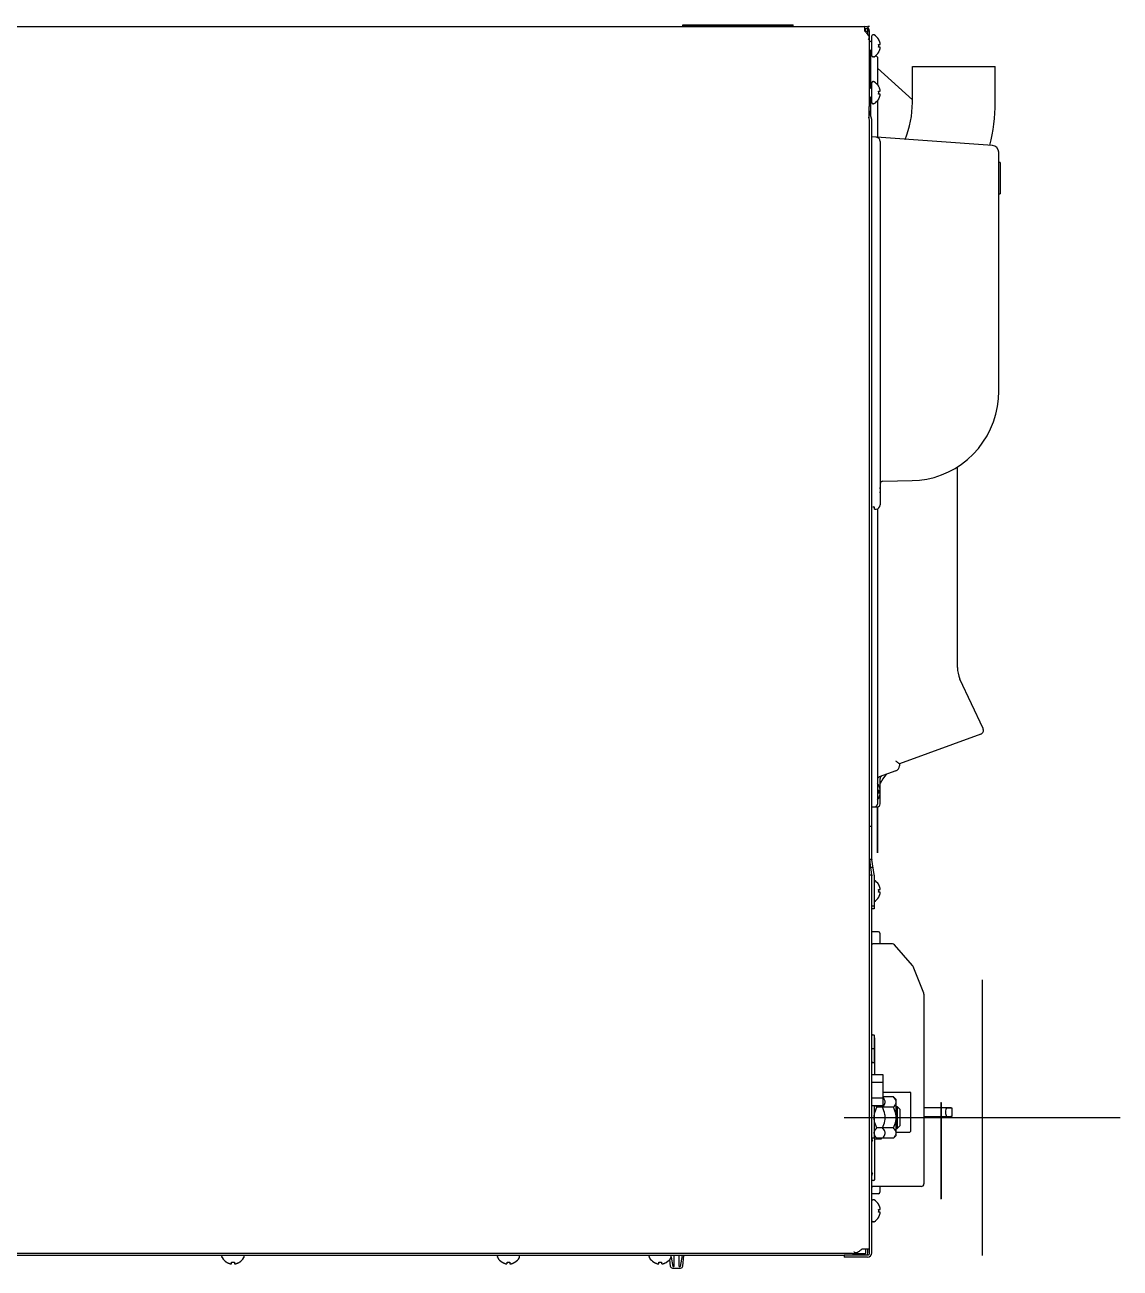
# Model space of a CAD drawing. Header units: millimetres. Extents: x -334 to 5010, y 1650 to 4941.
# Drawn here: x 1528.4 to 1925.5, y 2965.6 to 3416.5 of the extents above; entities that cross this region are included whole.
import ezdxf

# ---------------------------------------------------------------- set-up
doc = ezdxf.new("R2010")
doc.units = ezdxf.units.MM
doc.header["$LTSCALE"] = 438.9
doc.layers.get('0').update_dxf_attribs({"linetype": 'CONTINUOUS'})
for name, color, linetype in [('ASSI', 7, 'CONTINUOUS'), ('CURVE', 7, 'CONTINUOUS'), ('GEOM', 7, 'CONTINUOUS')]:
    doc.layers.add(name, color=color, linetype=linetype)

msp = doc.modelspace()

# ---------------------------------------------------------------- linework, layer by layer
at = {"linetype": 'Continuous'}
for p, q in [((1837.94, 3411.24), (1837.97, 3411.24)), ((1837.94, 3409.44), (1838.49, 3409.44)), ((1838.49, 3408.44), (1837.94, 3408.44)), ((1837.97, 3406.64), (1837.94, 3406.64)), ((1850.19, 3388.39), (1850.19, 3401.39)), ((1880.19, 3388.39), (1880.19, 3401.39)), ((1837.94, 3394.24), (1837.97, 3394.24)), ((1837.94, 3392.44), (1838.49, 3392.44)), ((1838.49, 3391.44), (1837.94, 3391.44)), ((1837.97, 3389.64), (1837.94, 3389.64)), ((1881.99, 3366.64), (1881.49, 3366.64)), ((1881.99, 3366.64), (1881.99, 3355.24)), ((1881.49, 3355.24), (1881.99, 3355.24)), ((1837.94, 3140.74), (1837.97, 3140.74)), ((1837.94, 3138.94), (1838.49, 3138.94)), ((1838.49, 3137.94), (1837.94, 3137.94)), ((1837.97, 3136.14), (1837.94, 3136.14)), ((1837.94, 3104.74), (1837.97, 3104.74)), ((1837.94, 3102.94), (1838.49, 3102.94)), ((1838.49, 3101.94), (1837.94, 3101.94)), ((1837.97, 3100.14), (1837.94, 3100.14)), ((1837.89, 3087.64), (1835.89, 3087.64)), ((1838.39, 3087.14), (1838.39, 3083.24)), ((1842.94, 3083.24), (1835.89, 3083.24)), ((1850.28, 3075.36), (1843.69, 3082.89)), ((1854.32, 3065.41), (1850.45, 3075.08)), ((1854.39, 3065.04), (1854.39, 2996.24)), ((1835.49, 3050.24), (1836.16, 3050.24)), ((1836.49, 3045.24), (1836.41, 3049.99)), ((1836.49, 3049.19), (1836.49, 3035.89)), ((1835.74, 3045.24), (1836.24, 3045.24)), ((1836.49, 3045.24), (1836.24, 3045.24)), ((1836.41, 3040.48), (1836.49, 3045.24)), ((1835.49, 3040.24), (1836.16, 3040.24)), ((1835.49, 3035.89), (1839.49, 3035.89)), ((1839.49, 3035.89), (1839.49, 3024.59)), ((1835.49, 3033.06), (1839.49, 3033.06)), ((1835.49, 3027.41), (1839.49, 3027.41)), ((1839.49, 3029.49), (1849.29, 3029.49)), ((1843.32, 3027.74), (1839.49, 3027.74)), ((1840.32, 3025.73), (1840.32, 3026)), ((1844.32, 3026.74), (1843.32, 3027.74)), ((1844.32, 3013.73), (1844.32, 3026.74)), ((1849.49, 3029.29), (1849.49, 3015.19)), ((1835.49, 3024.59), (1839.49, 3024.59)), ((1843.32, 3023.99), (1837.32, 3023.99)), ((1844.32, 3024.24), (1844.69, 3024.24)), ((1844.69, 3024.24), (1845.69, 3023.24)), ((1844.69, 3024.24), (1844.69, 3016.24)), ((1845.69, 3023.24), (1845.69, 3017.24)), ((1840.32, 3019.97), (1840.32, 3020.5)), ((1845.69, 3017.24), (1844.69, 3016.24)), ((1837.32, 3012.73), (1836.32, 3013.73)), ((1836.49, 3013.56), (1836.49, 2997.69)), ((1836.49, 3012.49), (1838.81, 3012.49)), ((1843.32, 3016.48), (1837.32, 3016.48)), ((1843.32, 3012.73), (1837.32, 3012.73)), ((1839.01, 3012.67), (1839.01, 3012.73)), ((1840.32, 3014.47), (1840.32, 3014.74)), ((1844.32, 3013.73), (1843.32, 3012.73)), ((1844.32, 3016.24), (1844.69, 3016.24)), ((1844.32, 3014.99), (1849.29, 3014.99)), ((1836.24, 2997.44), (1835.74, 2997.44)), ((1853.39, 2995.24), (1835.89, 2995.24)), ((1838.39, 2995.24), (1838.39, 2993.14)), ((1837.89, 2992.64), (1835.89, 2992.64)), ((1837.94, 2988.74), (1837.97, 2988.74)), ((1837.94, 2986.94), (1838.49, 2986.94)), ((1838.49, 2985.94), (1837.94, 2985.94)), ((1837.97, 2984.14), (1837.94, 2984.14)), ((1601.59, 2967.76), (1601.59, 2967.79)), ((1603.39, 2967.24), (1603.39, 2967.79)), ((1604.39, 2967.79), (1604.39, 2967.24)), ((1606.19, 2967.79), (1606.19, 2967.76)), ((1701.49, 2967.76), (1701.49, 2967.79)), ((1703.29, 2967.24), (1703.29, 2967.79)), ((1704.29, 2967.79), (1704.29, 2967.24)), ((1706.09, 2967.79), (1706.09, 2967.76)), ((1756.49, 2967.76), (1756.49, 2967.79)), ((1758.29, 2967.24), (1758.29, 2967.79)), ((1759.29, 2967.79), (1759.29, 2967.24)), ((1761.09, 2967.79), (1761.09, 2967.76))]:
    msp.add_line(p, q, dxfattribs=at)
at = {"color": 1}
for p, q in [((1875.49, 3070.24), (1875.49, 2970.24)), ((1825.49, 3020.24), (1925.49, 3020.24))]:
    msp.add_line(p, q, dxfattribs=at)
at = {"linetype": 'Continuous'}
for centre, radius, start, end in [((1833.88, 3408.75), 4.75, 28.9687, 31.5341), ((1834.18, 3408.93), 3.79, 5.0778, 7.5988), ((1834.19, 3408.94), 3.78, 2.5427, 5.0772), ((1834.2, 3408.94), 3.77, 357.4579, 2.5421), ((1833.89, 3408.75), 4.75, 28.0074, 28.9684), ((1833.89, 3408.75), 4.75, 26.6813, 28.0074), ((1833.89, 3408.75), 4.74, 25.5402, 26.6812), ((1833.9, 3408.76), 4.74, 24.5722, 25.5402), ((1833.9, 3408.76), 4.73, 23.3175, 24.5722), ((1833.91, 3408.76), 4.73, 22.5474, 23.3174), ((1833.91, 3408.76), 4.72, 21.0025, 22.5476), ((1833.92, 3408.77), 4.72, 20.5181, 21.0023), ((1833.93, 3408.77), 4.7, 18.4656, 20.5187), ((1833.95, 3408.78), 4.68, 17.3773, 18.465), ((1833.96, 3408.78), 4.67, 16.3949, 17.3772), ((1833.99, 3408.79), 4.64, 14.3176, 16.3964), ((1836.5, 3409.68), 2.01, 5.1401, 7.2744), ((1836.5, 3409.69), 2.01, 352.7259, 354.7415), ((1836.52, 3409.68), 1.98, 4.2856, 5.1372), ((1836.53, 3409.69), 1.97, 3.0233, 4.286), ((1836.54, 3409.69), 1.96, 1.9964, 3.0228), ((1836.55, 3409.69), 1.95, 0.9261, 1.9964), ((1836.55, 3409.69), 1.95, 358.8459, 0.9258), ((1836.55, 3409.69), 1.96, 357.6234, 358.8455), ((1836.54, 3409.69), 1.96, 356.7841, 357.6235), ((1836.53, 3409.69), 1.97, 355.3984, 356.7833), ((1836.52, 3409.69), 1.98, 354.7442, 355.3991), ((1834.18, 3408.94), 3.79, 352.4012, 354.9222), ((1833.88, 3409.12), 4.75, 328.4659, 331.0313), ((1834.19, 3408.94), 3.78, 354.9228, 357.4573), ((1833.89, 3409.12), 4.75, 331.0316, 331.9926), ((1833.89, 3409.12), 4.75, 331.9926, 333.3187), ((1833.89, 3409.12), 4.74, 333.3188, 334.4598), ((1833.9, 3409.12), 4.74, 334.4598, 335.4278), ((1833.9, 3409.11), 4.73, 335.4278, 336.6825), ((1833.91, 3409.11), 4.73, 336.6826, 337.4526), ((1833.91, 3409.11), 4.72, 337.4524, 338.9975), ((1833.92, 3409.11), 4.72, 338.9977, 339.4819), ((1833.93, 3409.1), 4.7, 339.4813, 341.5344), ((1833.95, 3409.1), 4.68, 341.535, 342.6227), ((1833.96, 3409.09), 4.67, 342.6228, 343.6051), ((1833.99, 3409.08), 4.64, 343.6036, 345.6824), ((1836.5, 3408.18), 2.01, 5.2585, 7.2741), ((1836.5, 3408.19), 2.01, 352.7256, 354.8598), ((1836.52, 3408.18), 1.98, 4.6009, 5.2558), ((1836.53, 3408.18), 1.97, 3.2167, 4.6016), ((1836.54, 3408.19), 1.96, 2.3765, 3.2159), ((1836.55, 3408.19), 1.95, 1.1545, 2.3767), ((1836.55, 3408.19), 1.95, 359.0741, 1.1541), ((1836.55, 3408.19), 1.95, 358.0037, 359.0738), ((1836.54, 3408.19), 1.96, 356.9771, 358.0037), ((1836.53, 3408.19), 1.97, 355.714, 356.9766), ((1836.52, 3408.19), 1.98, 354.8627, 355.7144), ((1833.88, 3391.75), 4.75, 28.9687, 31.5341), ((1834.18, 3391.93), 3.79, 5.0778, 7.5988), ((1834.18, 3391.94), 3.79, 352.4012, 354.9222), ((1834.19, 3391.94), 3.78, 2.5427, 5.0772), ((1834.19, 3391.94), 3.78, 354.9228, 357.4573), ((1834.2, 3391.94), 3.77, 0.0004, 2.5421), ((1834.2, 3391.94), 3.77, 357.4579, 359.9996), ((1833.89, 3391.75), 4.75, 28.0074, 28.9684), ((1833.89, 3391.75), 4.75, 26.6813, 28.0074), ((1833.89, 3391.75), 4.74, 25.5402, 26.6812), ((1833.9, 3391.76), 4.74, 24.5722, 25.5402), ((1833.9, 3391.76), 4.73, 23.3175, 24.5722), ((1833.91, 3391.76), 4.73, 22.5474, 23.3174), ((1833.91, 3391.76), 4.72, 21.0025, 22.5476), ((1833.92, 3391.77), 4.72, 20.5181, 21.0023), ((1833.93, 3391.77), 4.7, 18.4656, 20.5187), ((1833.95, 3391.78), 4.68, 17.3773, 18.465), ((1833.96, 3391.78), 4.67, 16.3949, 17.3772), ((1833.96, 3392.09), 4.67, 342.6228, 343.6051), ((1833.99, 3391.79), 4.64, 14.3176, 16.3964), ((1833.99, 3392.08), 4.64, 343.6036, 345.6824), ((1836.5, 3392.68), 2.01, 5.1401, 7.2744), ((1836.5, 3392.69), 2.01, 352.7259, 354.7415), ((1836.5, 3391.18), 2.01, 5.2585, 7.2741), ((1836.5, 3391.19), 2.01, 352.7256, 354.8598), ((1836.52, 3392.68), 1.98, 4.2856, 5.1372), ((1836.53, 3392.69), 1.97, 3.0233, 4.286), ((1836.54, 3392.69), 1.96, 1.9964, 3.0228), ((1836.55, 3392.69), 1.95, 0.9261, 1.9964), ((1836.55, 3392.69), 1.95, 358.8459, 0.9258), ((1836.55, 3392.69), 1.96, 357.6234, 358.8455), ((1836.54, 3392.69), 1.96, 356.7841, 357.6235), ((1836.53, 3392.69), 1.97, 355.3984, 356.7833), ((1836.52, 3392.69), 1.98, 354.7442, 355.3991), ((1836.52, 3391.18), 1.98, 4.6009, 5.2558), ((1836.53, 3391.18), 1.97, 3.2167, 4.6016), ((1836.54, 3391.19), 1.96, 2.3765, 3.2159), ((1836.55, 3391.19), 1.95, 1.1545, 2.3767), ((1836.55, 3391.19), 1.95, 359.0741, 1.1541), ((1836.55, 3391.19), 1.95, 358.0037, 359.0738), ((1836.54, 3391.19), 1.96, 356.9771, 358.0037), ((1836.53, 3391.19), 1.97, 355.714, 356.9766), ((1836.52, 3391.19), 1.98, 354.8627, 355.7144), ((1833.88, 3392.12), 4.75, 328.4659, 331.0313), ((1833.89, 3392.12), 4.75, 331.0316, 331.9926), ((1833.89, 3392.12), 4.75, 331.9926, 333.3187), ((1833.89, 3392.12), 4.74, 333.3188, 334.4598), ((1833.9, 3392.12), 4.74, 334.4598, 335.4278), ((1833.9, 3392.11), 4.73, 335.4278, 336.6825), ((1833.91, 3392.11), 4.73, 336.6826, 337.4526), ((1833.91, 3392.11), 4.72, 337.4524, 338.9975), ((1833.92, 3392.11), 4.72, 338.9977, 339.4819), ((1833.93, 3392.1), 4.7, 339.4813, 341.5344), ((1833.95, 3392.1), 4.68, 341.535, 342.6227), ((1815.19, 3388.39), 35, 337.5375, 360), ((1815.19, 3388.39), 65, 346.1861, 360), ((1836.51, 3248.48), 2, 5.1376, 6.1757), ((1836.51, 3248.49), 2, 353.8236, 354.7439), ((1836.51, 3246.98), 2, 5.2561, 6.182), ((1836.51, 3246.99), 2, 353.8377, 354.8624), ((1836.52, 3248.48), 1.98, 4.2856, 5.1372), ((1836.53, 3248.49), 1.97, 3.0233, 4.286), ((1836.54, 3248.49), 1.96, 1.9964, 3.0228), ((1836.55, 3248.49), 1.95, 0.9261, 1.9964), ((1836.55, 3248.49), 1.95, 358.8459, 0.9258), ((1836.55, 3248.49), 1.96, 357.6234, 358.8455), ((1836.54, 3248.49), 1.96, 356.7841, 357.6235), ((1836.53, 3248.49), 1.97, 355.3984, 356.7833), ((1836.52, 3248.49), 1.98, 354.7442, 355.3991), ((1836.52, 3246.98), 1.98, 4.6009, 5.2558), ((1836.53, 3246.98), 1.97, 3.2167, 4.6016), ((1836.54, 3246.99), 1.96, 2.3765, 3.2159), ((1836.55, 3246.99), 1.95, 1.1545, 2.3767), ((1836.55, 3246.99), 1.95, 359.0741, 1.1541), ((1836.55, 3246.99), 1.95, 358.0037, 359.0738), ((1836.54, 3246.99), 1.96, 356.9771, 358.0037), ((1836.53, 3246.99), 1.97, 355.714, 356.9766), ((1836.52, 3246.99), 1.98, 354.8627, 355.7144), ((1833.88, 3138.25), 4.75, 28.9687, 31.5341), ((1834.18, 3138.43), 3.79, 5.0778, 7.5988), ((1834.19, 3138.44), 3.78, 2.5427, 5.0772), ((1834.19, 3138.44), 3.78, 354.9228, 357.4573), ((1834.2, 3138.44), 3.77, 357.4579, 2.5421), ((1833.89, 3138.25), 4.75, 28.0074, 28.9684), ((1833.89, 3138.25), 4.75, 26.6813, 28.0074), ((1833.89, 3138.25), 4.74, 25.5402, 26.6812), ((1833.9, 3138.26), 4.74, 24.5722, 25.5402), ((1833.9, 3138.26), 4.73, 23.3175, 24.5722), ((1833.91, 3138.26), 4.73, 22.5474, 23.3174), ((1833.91, 3138.26), 4.72, 21.0025, 22.5476), ((1833.92, 3138.27), 4.72, 20.5181, 21.0023), ((1833.93, 3138.27), 4.7, 18.4656, 20.5187), ((1833.95, 3138.28), 4.68, 17.3773, 18.465), ((1833.96, 3138.28), 4.67, 16.3949, 17.3772), ((1833.99, 3138.29), 4.64, 14.3176, 16.3964), ((1836.5, 3139.18), 2.01, 5.1401, 7.2744), ((1836.5, 3139.19), 2.01, 352.7259, 354.7415), ((1836.52, 3139.18), 1.98, 4.2856, 5.1372), ((1836.53, 3139.19), 1.97, 3.0233, 4.286), ((1836.54, 3139.19), 1.96, 1.9964, 3.0228), ((1836.55, 3139.19), 1.95, 0.9261, 1.9964), ((1836.55, 3139.19), 1.95, 358.8459, 0.9258), ((1836.55, 3139.19), 1.96, 357.6234, 358.8455), ((1836.54, 3139.19), 1.96, 356.7841, 357.6235), ((1836.53, 3139.19), 1.97, 355.3984, 356.7833), ((1836.52, 3139.19), 1.98, 354.7442, 355.3991), ((1834.18, 3138.44), 3.79, 352.4012, 354.9222), ((1833.88, 3138.62), 4.75, 328.4659, 331.0313), ((1833.89, 3138.62), 4.75, 331.0316, 331.9926), ((1833.89, 3138.62), 4.75, 331.9926, 333.3187), ((1833.89, 3138.62), 4.74, 333.3188, 334.4598), ((1833.9, 3138.62), 4.74, 334.4598, 335.4278), ((1833.9, 3138.61), 4.73, 335.4278, 336.6825), ((1833.91, 3138.61), 4.73, 336.6826, 337.4526), ((1833.91, 3138.61), 4.72, 337.4524, 338.9975), ((1833.92, 3138.61), 4.72, 338.9977, 339.4819), ((1833.93, 3138.6), 4.7, 339.4813, 341.5344), ((1833.95, 3138.6), 4.68, 341.535, 342.6227), ((1833.96, 3138.59), 4.67, 342.6228, 343.6051), ((1833.99, 3138.58), 4.64, 343.6036, 345.6824), ((1836.5, 3137.68), 2.01, 5.2585, 7.2741), ((1836.5, 3137.69), 2.01, 352.7256, 354.8598), ((1836.52, 3137.68), 1.98, 4.6009, 5.2558), ((1836.53, 3137.68), 1.97, 3.2167, 4.6016), ((1836.54, 3137.69), 1.96, 2.3765, 3.2159), ((1836.55, 3137.69), 1.95, 1.1545, 2.3767), ((1836.55, 3137.69), 1.95, 359.0741, 1.1541), ((1836.55, 3137.69), 1.95, 358.0037, 359.0738), ((1836.54, 3137.69), 1.96, 356.9771, 358.0037), ((1836.53, 3137.69), 1.97, 355.714, 356.9766), ((1836.52, 3137.69), 1.98, 354.8627, 355.7144), ((1833.88, 3102.25), 4.75, 28.9687, 31.5341), ((1834.18, 3102.43), 3.79, 5.0778, 7.5988), ((1834.19, 3102.44), 3.78, 2.5427, 5.0772), ((1834.19, 3102.44), 3.78, 354.9228, 357.4573), ((1834.2, 3102.44), 3.77, 357.4579, 2.5421), ((1833.89, 3102.25), 4.75, 28.0074, 28.9684), ((1833.89, 3102.25), 4.75, 26.6813, 28.0074), ((1833.89, 3102.25), 4.74, 25.5402, 26.6812), ((1833.9, 3102.26), 4.74, 24.5722, 25.5402), ((1833.9, 3102.26), 4.73, 23.3175, 24.5722), ((1833.91, 3102.26), 4.73, 22.5474, 23.3174), ((1833.91, 3102.26), 4.72, 21.0025, 22.5476), ((1833.92, 3102.27), 4.72, 20.5181, 21.0023), ((1833.93, 3102.27), 4.7, 18.4656, 20.5187), ((1833.95, 3102.28), 4.68, 17.3773, 18.465), ((1833.96, 3102.28), 4.67, 16.3949, 17.3772), ((1833.99, 3102.29), 4.64, 14.3176, 16.3964), ((1836.5, 3103.18), 2.01, 5.1401, 7.2744), ((1836.5, 3103.19), 2.01, 352.7259, 354.7415), ((1836.52, 3103.18), 1.98, 4.2856, 5.1372), ((1836.53, 3103.19), 1.97, 3.0233, 4.286), ((1836.54, 3103.19), 1.96, 1.9964, 3.0228), ((1836.55, 3103.19), 1.95, 0.9261, 1.9964), ((1836.55, 3103.19), 1.95, 358.8459, 0.9258), ((1836.55, 3103.19), 1.96, 357.6234, 358.8455), ((1836.54, 3103.19), 1.96, 356.7841, 357.6235), ((1836.53, 3103.19), 1.97, 355.3984, 356.7833), ((1836.52, 3103.19), 1.98, 354.7442, 355.3991), ((1834.18, 3102.44), 3.79, 352.4012, 354.9222), ((1833.88, 3102.62), 4.75, 328.4659, 331.0313), ((1833.89, 3102.62), 4.75, 331.0316, 331.9926), ((1833.89, 3102.62), 4.75, 331.9926, 333.3187), ((1833.89, 3102.62), 4.74, 333.3188, 334.4598), ((1833.9, 3102.62), 4.74, 334.4598, 335.4278), ((1833.9, 3102.61), 4.73, 335.4278, 336.6825), ((1833.91, 3102.61), 4.73, 336.6826, 337.4526), ((1833.91, 3102.61), 4.72, 337.4524, 338.9975), ((1833.92, 3102.61), 4.72, 338.9977, 339.4819), ((1833.93, 3102.6), 4.7, 339.4813, 341.5344), ((1833.95, 3102.6), 4.68, 341.535, 342.6227), ((1833.96, 3102.59), 4.67, 342.6228, 343.6051), ((1833.99, 3102.58), 4.64, 343.6036, 345.6824), ((1836.5, 3101.68), 2.01, 5.2585, 7.2741), ((1836.5, 3101.69), 2.01, 352.7256, 354.8598), ((1836.52, 3101.68), 1.98, 4.6009, 5.2558), ((1836.53, 3101.68), 1.97, 3.2167, 4.6016), ((1836.54, 3101.69), 1.96, 2.3765, 3.2159), ((1836.55, 3101.69), 1.95, 1.1545, 2.3767), ((1836.55, 3101.69), 1.95, 359.0741, 1.1541), ((1836.55, 3101.69), 1.95, 358.0037, 359.0738), ((1836.54, 3101.69), 1.96, 356.9771, 358.0037), ((1836.53, 3101.69), 1.97, 355.714, 356.9766), ((1836.52, 3101.69), 1.98, 354.8627, 355.7144), ((1835.89, 3087.14), 0.5, 90, 143.7727), ((1837.89, 3087.14), 0.5, 0, 90), ((1835.89, 3082.74), 0.5, 90, 143.768), ((1842.94, 3082.24), 1, 41.1859, 90), ((1849.53, 3074.71), 1, 21.8014, 41.1859), ((1853.39, 3065.04), 1, 0, 21.8014), ((1835.82, 3049.99), 0.25, 90, 178.9989), ((1836.16, 3049.99), 0.25, 1.0011, 90), ((1835.82, 3040.49), 0.25, 181, 270), ((1836.16, 3040.49), 0.25, 270, 359), ((1835.41, 3023.78), 5.57, 41.5513, 42.5824), ((1849.29, 3029.29), 0.2, 360, 90), ((1838.81, 3012.69), 0.2, 270, 355), ((1849.29, 3015.19), 0.2, 270, 0), ((1835.89, 2995.74), 0.5, 238.4901, 270), ((1836.24, 2997.69), 0.25, 270.0018, 359.9982), ((1853.39, 2996.24), 1, 270, 360), ((1835.89, 2993.14), 0.5, 216.2326, 270), ((1837.89, 2993.14), 0.5, 270, 360), ((1833.88, 2986.25), 4.75, 28.9687, 31.5341), ((1834.18, 2986.43), 3.79, 5.0778, 7.5988), ((1834.18, 2986.44), 3.79, 352.4012, 354.9222), ((1834.19, 2986.44), 3.78, 2.5427, 5.0772), ((1834.19, 2986.44), 3.78, 354.9228, 357.4573), ((1834.2, 2986.44), 3.77, 357.4579, 2.5421), ((1833.89, 2986.25), 4.75, 28.0074, 28.9684), ((1833.89, 2986.25), 4.75, 26.6813, 28.0074), ((1833.89, 2986.25), 4.74, 25.5402, 26.6812), ((1833.9, 2986.26), 4.74, 24.5722, 25.5402), ((1833.9, 2986.26), 4.73, 23.3175, 24.5722), ((1833.91, 2986.26), 4.73, 22.5474, 23.3174), ((1833.91, 2986.26), 4.72, 21.0025, 22.5476), ((1833.92, 2986.27), 4.72, 20.5181, 21.0023), ((1833.93, 2986.27), 4.7, 18.4656, 20.5187), ((1833.93, 2986.6), 4.7, 339.4813, 341.5344), ((1833.95, 2986.28), 4.68, 17.3773, 18.465), ((1833.95, 2986.6), 4.68, 341.535, 342.6227), ((1833.96, 2986.28), 4.67, 16.3949, 17.3772), ((1833.96, 2986.59), 4.67, 342.6228, 343.6051), ((1833.99, 2986.29), 4.64, 14.3176, 16.3964), ((1833.99, 2986.58), 4.64, 343.6036, 345.6824), ((1836.5, 2987.18), 2.01, 5.1401, 7.2744), ((1836.5, 2987.19), 2.01, 352.7259, 354.7415), ((1836.5, 2985.68), 2.01, 5.2585, 7.2741), ((1836.5, 2985.69), 2.01, 352.7256, 354.8598), ((1836.52, 2987.18), 1.98, 4.2856, 5.1372), ((1836.53, 2987.19), 1.97, 3.0233, 4.286), ((1836.54, 2987.19), 1.96, 1.9964, 3.0228), ((1836.55, 2987.19), 1.95, 0.9261, 1.9964), ((1836.55, 2987.19), 1.95, 358.8459, 0.9258), ((1836.55, 2987.19), 1.96, 357.6234, 358.8455), ((1836.54, 2987.19), 1.96, 356.7841, 357.6235), ((1836.53, 2987.19), 1.97, 355.3984, 356.7833), ((1836.52, 2987.19), 1.98, 354.7442, 355.3991), ((1836.52, 2985.68), 1.98, 4.6009, 5.2558), ((1836.53, 2985.68), 1.97, 3.2167, 4.6016), ((1836.54, 2985.69), 1.96, 2.3765, 3.2159), ((1836.55, 2985.69), 1.95, 1.1545, 2.3767), ((1836.55, 2985.69), 1.95, 359.0741, 1.1541), ((1836.55, 2985.69), 1.95, 358.0037, 359.0738), ((1836.54, 2985.69), 1.96, 356.9771, 358.0037), ((1836.53, 2985.69), 1.97, 355.714, 356.9766), ((1836.52, 2985.69), 1.98, 354.8627, 355.7144), ((1833.88, 2986.62), 4.75, 328.4659, 331.0313), ((1833.89, 2986.62), 4.75, 331.0316, 331.9926), ((1833.89, 2986.62), 4.75, 331.9926, 333.3187), ((1833.89, 2986.62), 4.74, 333.3188, 334.4598), ((1833.9, 2986.62), 4.74, 334.4598, 335.4278), ((1833.9, 2986.61), 4.73, 335.4278, 336.6825), ((1833.91, 2986.61), 4.73, 336.6826, 337.4526), ((1833.91, 2986.61), 4.72, 337.4524, 338.9975), ((1833.92, 2986.61), 4.72, 338.9977, 339.4819), ((1604.08, 2971.84), 4.75, 238.4659, 241.0313), ((1604.08, 2971.84), 4.75, 241.0316, 241.9926), ((1604.07, 2971.84), 4.75, 241.9926, 243.3187), ((1604.07, 2971.83), 4.74, 243.3188, 244.4598), ((1604.07, 2971.83), 4.74, 244.4598, 245.4278), ((1604.07, 2971.83), 4.73, 245.4278, 246.6825), ((1604.07, 2971.82), 4.73, 246.6826, 247.4526), ((1604.06, 2971.81), 4.72, 247.4524, 248.9975), ((1604.06, 2971.81), 4.72, 248.9977, 249.4819), ((1604.06, 2971.8), 4.7, 249.4813, 251.5344), ((1604.05, 2971.78), 4.68, 251.535, 252.6227), ((1604.05, 2971.76), 4.67, 252.6228, 253.6051), ((1604.04, 2971.73), 4.64, 253.6036, 255.6824), ((1603.15, 2969.23), 2.01, 262.7256, 264.8598), ((1603.14, 2969.21), 1.98, 264.8627, 265.7144), ((1603.14, 2969.19), 1.97, 265.714, 266.9766), ((1603.14, 2969.18), 1.96, 266.9771, 268.0037), ((1603.14, 2969.18), 1.95, 268.0037, 269.0738), ((1603.14, 2969.17), 1.95, 269.0741, 271.1541), ((1603.14, 2969.18), 1.95, 271.1545, 272.3767), ((1603.14, 2969.19), 1.96, 272.3765, 273.2159), ((1603.14, 2969.2), 1.97, 273.2167, 274.6016), ((1603.14, 2969.21), 1.98, 274.6009, 275.2558), ((1603.14, 2969.23), 2.01, 275.2585, 277.2741), ((1603.89, 2971.54), 3.79, 262.4013, 269.9911), ((1603.89, 2971.54), 3.79, 270.0089, 277.5987), ((1604.65, 2969.23), 2.01, 262.7259, 264.7415), ((1604.64, 2969.21), 1.98, 264.7442, 265.3991), ((1604.64, 2969.2), 1.97, 265.3984, 266.7833), ((1604.64, 2969.19), 1.96, 266.7841, 267.6235), ((1604.64, 2969.18), 1.96, 267.6234, 268.8455), ((1604.64, 2969.17), 1.95, 268.8459, 270.9258), ((1604.64, 2969.18), 1.95, 270.9261, 271.9964), ((1604.64, 2969.18), 1.96, 271.9964, 273.0228), ((1604.64, 2969.19), 1.97, 273.0233, 274.286), ((1604.64, 2969.21), 1.98, 274.2856, 275.1372), ((1604.64, 2969.23), 2.01, 275.1401, 277.2744), ((1603.74, 2971.73), 4.64, 284.3176, 286.3964), ((1603.74, 2971.76), 4.67, 286.3949, 287.3772), ((1603.73, 2971.78), 4.68, 287.3773, 288.465), ((1603.73, 2971.8), 4.7, 288.4656, 290.5187), ((1603.72, 2971.81), 4.72, 290.5181, 291.0023), ((1603.72, 2971.81), 4.72, 291.0025, 292.5476), ((1603.72, 2971.82), 4.73, 292.5474, 293.3174), ((1603.71, 2971.83), 4.73, 293.3175, 294.5722), ((1603.71, 2971.83), 4.74, 294.5722, 295.5402), ((1603.71, 2971.83), 4.74, 295.5402, 296.6812), ((1603.71, 2971.84), 4.75, 296.6813, 298.0074), ((1603.71, 2971.84), 4.75, 298.0074, 298.9684), ((1603.7, 2971.84), 4.75, 298.9687, 301.5341), ((1703.98, 2971.84), 4.75, 238.4659, 241.0313), ((1703.98, 2971.84), 4.75, 241.0316, 241.9926), ((1703.97, 2971.84), 4.75, 241.9926, 243.3187), ((1703.97, 2971.83), 4.74, 243.3188, 244.4598), ((1703.97, 2971.83), 4.74, 244.4598, 245.4278), ((1703.97, 2971.83), 4.73, 245.4278, 246.6825), ((1703.97, 2971.82), 4.73, 246.6826, 247.4526), ((1703.96, 2971.81), 4.72, 247.4524, 248.9975), ((1703.96, 2971.81), 4.72, 248.9977, 249.4819), ((1703.96, 2971.8), 4.7, 249.4813, 251.5344), ((1703.95, 2971.78), 4.68, 251.535, 252.6227), ((1703.95, 2971.76), 4.67, 252.6228, 253.6051), ((1703.94, 2971.73), 4.64, 253.6036, 255.6824), ((1703.05, 2969.23), 2.01, 262.7256, 264.8598), ((1703.04, 2969.21), 1.98, 264.8627, 265.7144), ((1703.04, 2969.19), 1.97, 265.714, 266.9766), ((1703.04, 2969.18), 1.96, 266.9771, 268.0037), ((1703.04, 2969.18), 1.95, 268.0037, 269.0738), ((1703.04, 2969.17), 1.95, 269.0741, 271.1541), ((1703.04, 2969.18), 1.95, 271.1545, 272.3767), ((1703.04, 2969.19), 1.96, 272.3765, 273.2159), ((1703.04, 2969.2), 1.97, 273.2167, 274.6016), ((1703.04, 2969.21), 1.98, 274.6009, 275.2558), ((1703.04, 2969.23), 2.01, 275.2585, 277.2741), ((1703.79, 2971.54), 3.79, 262.4013, 269.9911), ((1703.79, 2971.54), 3.79, 270.0089, 277.5987), ((1704.55, 2969.23), 2.01, 262.7259, 264.7415), ((1704.54, 2969.21), 1.98, 264.7442, 265.3991), ((1704.54, 2969.2), 1.97, 265.3984, 266.7833), ((1704.54, 2969.19), 1.96, 266.7841, 267.6235), ((1704.54, 2969.18), 1.96, 267.6234, 268.8455), ((1704.54, 2969.17), 1.95, 268.8459, 270.9258), ((1704.54, 2969.18), 1.95, 270.9261, 271.9964), ((1704.54, 2969.18), 1.96, 271.9964, 273.0228), ((1704.54, 2969.19), 1.97, 273.0233, 274.286), ((1704.54, 2969.21), 1.98, 274.2856, 275.1372), ((1704.54, 2969.23), 2.01, 275.1401, 277.2744), ((1703.64, 2971.73), 4.64, 284.3176, 286.3964), ((1703.64, 2971.76), 4.67, 286.3949, 287.3772), ((1703.63, 2971.78), 4.68, 287.3773, 288.465), ((1703.63, 2971.8), 4.7, 288.4656, 290.5187), ((1703.62, 2971.81), 4.72, 290.5181, 291.0023), ((1703.62, 2971.81), 4.72, 291.0025, 292.5476), ((1703.62, 2971.82), 4.73, 292.5474, 293.3174), ((1703.61, 2971.83), 4.73, 293.3175, 294.5722), ((1703.61, 2971.83), 4.74, 294.5722, 295.5402), ((1703.61, 2971.83), 4.74, 295.5402, 296.6812), ((1703.61, 2971.84), 4.75, 296.6813, 298.0074), ((1703.61, 2971.84), 4.75, 298.0074, 298.9684), ((1703.6, 2971.84), 4.75, 298.9687, 301.5341), ((1758.98, 2971.84), 4.75, 238.4659, 241.0313), ((1758.98, 2971.84), 4.75, 241.0316, 241.9926), ((1758.97, 2971.84), 4.75, 241.9926, 243.3187), ((1758.97, 2971.83), 4.74, 243.3188, 244.4598), ((1758.97, 2971.83), 4.74, 244.4598, 245.4278), ((1758.97, 2971.83), 4.73, 245.4278, 246.6825), ((1758.97, 2971.82), 4.73, 246.6826, 247.4526), ((1758.96, 2971.81), 4.72, 247.4524, 248.9975), ((1758.96, 2971.81), 4.72, 248.9977, 249.4819), ((1758.96, 2971.8), 4.7, 249.4813, 251.5344), ((1758.95, 2971.78), 4.68, 251.535, 252.6227), ((1758.95, 2971.76), 4.67, 252.6228, 253.6051), ((1758.94, 2971.73), 4.64, 253.6036, 255.6824), ((1758.05, 2969.23), 2.01, 262.7256, 264.8598), ((1758.04, 2969.21), 1.98, 264.8627, 265.7144), ((1758.04, 2969.19), 1.97, 265.714, 266.9766), ((1758.04, 2969.18), 1.96, 266.9771, 268.0037), ((1758.04, 2969.18), 1.95, 268.0037, 269.0738), ((1758.04, 2969.17), 1.95, 269.0741, 271.1541), ((1758.04, 2969.18), 1.95, 271.1545, 272.3767), ((1758.04, 2969.19), 1.96, 272.3765, 273.2159), ((1758.04, 2969.2), 1.97, 273.2167, 274.6016), ((1758.04, 2969.21), 1.98, 274.6009, 275.2558), ((1758.04, 2969.23), 2.01, 275.2585, 277.2741), ((1758.79, 2971.54), 3.79, 262.4013, 269.9911), ((1758.79, 2971.54), 3.79, 270.0089, 277.5987), ((1759.55, 2969.23), 2.01, 262.7259, 264.7415), ((1759.54, 2969.21), 1.98, 264.7442, 265.3991), ((1759.54, 2969.2), 1.97, 265.3984, 266.7833), ((1759.54, 2969.19), 1.96, 266.7841, 267.6235), ((1759.54, 2969.18), 1.96, 267.6234, 268.8455), ((1759.54, 2969.17), 1.95, 268.8459, 270.9258), ((1759.54, 2969.18), 1.95, 270.9261, 271.9964), ((1759.54, 2969.18), 1.96, 271.9964, 273.0228), ((1759.54, 2969.19), 1.97, 273.0233, 274.286), ((1759.54, 2969.21), 1.98, 274.2856, 275.1372), ((1759.54, 2969.23), 2.01, 275.1401, 277.2744), ((1758.64, 2971.73), 4.64, 284.3176, 286.3964), ((1758.64, 2971.76), 4.67, 286.3949, 287.3772), ((1758.63, 2971.78), 4.68, 287.3773, 288.465), ((1758.63, 2971.8), 4.7, 288.4656, 290.5187), ((1758.62, 2971.81), 4.72, 290.5181, 291.0023), ((1758.62, 2971.81), 4.72, 291.0025, 292.5476), ((1758.62, 2971.82), 4.73, 292.5474, 293.3174), ((1758.61, 2971.83), 4.73, 293.3175, 294.5722), ((1758.61, 2971.83), 4.74, 294.5722, 295.5402), ((1758.61, 2971.83), 4.74, 295.5402, 296.6812), ((1758.61, 2971.84), 4.75, 296.6813, 298.0074), ((1758.61, 2971.84), 4.75, 298.0074, 298.9684), ((1758.6, 2971.84), 4.75, 298.9687, 301.5341)]:
    msp.add_arc(centre, radius, start, end, dxfattribs=at)
for centre, start_param, end_param in [((1835.56, 3011.67), -0.854683, -0.017453), ((1835.56, 3000.21), -3.124139, -2.286909)]:
    msp.add_ellipse(centre, major_axis=(0, 1), ratio=0.017455, start_param=start_param, end_param=end_param, dxfattribs=at)
msp.add_open_spline([(1836.49, 3049.19), (1836.49, 3049.25), (1836.46, 3049.31), (1836.42, 3049.36)], degree=3, dxfattribs=at)
for points, knots in [([(1839.32, 3023.99), (1839.45, 3024.12), (1839.91, 3024.61), (1840.28, 3025.24), (1840.32, 3025.73)], [0, 0, 0, 0, 0.277234, 1, 1, 1, 1]), ([(1840.32, 3026), (1840.31, 3026.13), (1840.19, 3026.68), (1839.86, 3027.15), (1839.57, 3027.47)], [0, 0, 0, 0, 0.232117, 1, 1, 1, 1]), ([(1844.32, 3026), (1844.31, 3026.15), (1844.15, 3026.82), (1843.69, 3027.37), (1843.32, 3027.74)], [0, 0, 0, 0, 0.228104, 1, 1, 1, 1]), ([(1843.32, 3023.99), (1843.45, 3024.12), (1843.91, 3024.61), (1844.28, 3025.24), (1844.32, 3025.73)], [0, 0, 0, 0, 0.277234, 1, 1, 1, 1]), ([(1836.32, 3020.5), (1836.33, 3020.81), (1836.47, 3022.02), (1836.91, 3023.17), (1837.32, 3023.99)], [0, 0, 0, 0, 0.250564, 1, 1, 1, 1]), ([(1837.32, 3023.99), (1837.27, 3024.04), (1837.09, 3024.23), (1836.91, 3024.43), (1836.8, 3024.59)], [0, 0, 0, 0, 0.257692, 1, 1, 1, 1]), ([(1840.32, 3020.5), (1840.31, 3020.81), (1840.17, 3022.02), (1839.73, 3023.17), (1839.32, 3023.99)], [0, 0, 0, 0, 0.250564, 1, 1, 1, 1]), ([(1844.32, 3020.5), (1844.31, 3020.81), (1844.17, 3022.02), (1843.73, 3023.17), (1843.32, 3023.99)], [0, 0, 0, 0, 0.250564, 1, 1, 1, 1]), ([(1837.32, 3016.48), (1836.91, 3017.3), (1836.47, 3018.45), (1836.33, 3019.66), (1836.32, 3019.97)], [0, 0, 0, 0, 0.749437, 1, 1, 1, 1]), ([(1839.32, 3016.48), (1839.73, 3017.3), (1840.17, 3018.45), (1840.31, 3019.66), (1840.32, 3019.97)], [0, 0, 0, 0, 0.749437, 1, 1, 1, 1]), ([(1843.32, 3016.48), (1843.73, 3017.3), (1844.17, 3018.45), (1844.31, 3019.66), (1844.32, 3019.97)], [0, 0, 0, 0, 0.749437, 1, 1, 1, 1]), ([(1835.82, 3011.67), (1835.77, 3011.78), (1835.67, 3011.99), (1835.58, 3012.21), (1835.57, 3012.32)], [0, 0, 0, 0, 0.533123, 1, 1, 1, 1]), ([(1836.32, 3014.74), (1836.33, 3014.9), (1836.49, 3015.57), (1836.95, 3016.11), (1837.32, 3016.48)], [0, 0, 0, 0, 0.228104, 1, 1, 1, 1]), ([(1837.32, 3012.73), (1837.19, 3012.86), (1836.73, 3013.35), (1836.36, 3013.99), (1836.32, 3014.47)], [0, 0, 0, 0, 0.277234, 1, 1, 1, 1]), ([(1840.32, 3014.74), (1840.31, 3014.9), (1840.15, 3015.57), (1839.69, 3016.11), (1839.32, 3016.48)], [0, 0, 0, 0, 0.228104, 1, 1, 1, 1]), ([(1839.32, 3012.73), (1839.45, 3012.86), (1839.91, 3013.35), (1840.28, 3013.99), (1840.32, 3014.47)], [0, 0, 0, 0, 0.277234, 1, 1, 1, 1]), ([(1844.32, 3014.74), (1844.31, 3014.9), (1844.15, 3015.57), (1843.69, 3016.11), (1843.32, 3016.48)], [0, 0, 0, 0, 0.228104, 1, 1, 1, 1]), ([(1843.32, 3012.73), (1843.45, 3012.86), (1843.91, 3013.35), (1844.28, 3013.99), (1844.32, 3014.47)], [0, 0, 0, 0, 0.277234, 1, 1, 1, 1]), ([(1835.57, 2999.55), (1835.58, 2999.66), (1835.67, 2999.89), (1835.77, 3000.09), (1835.82, 3000.21)], [0, 0, 0, 0, 0.466889, 1, 1, 1, 1])]:
    msp.add_open_spline(points, degree=3, knots=knots, dxfattribs=at)
at = {"layer": 'ASSI', "linetype": 'Continuous'}
for p, q in [((1835.49, 3405.34), (1835.49, 3412.54)), ((1836.09, 3412.94), (1835.89, 3412.94)), ((1836.09, 3404.94), (1835.89, 3404.94)), ((1835.49, 3388.34), (1835.49, 3395.54)), ((1836.09, 3395.94), (1835.89, 3395.94)), ((1836.09, 3387.94), (1835.89, 3387.94)), ((1854.39, 3023.84), (1860.49, 3023.84)), ((1860.59, 3023.84), (1864.11, 3023.84)), ((1854.39, 3020.64), (1860.49, 3020.64)), ((1860.59, 3020.64), (1864.11, 3020.64)), ((1835.49, 3012.84), (1836.12, 3012.84)), ((1836.09, 2990.44), (1835.89, 2990.44)), ((1836.09, 2982.44), (1835.89, 2982.44)), ((1599.89, 2969.64), (1599.89, 2969.84)), ((1607.89, 2969.64), (1607.89, 2969.84)), ((1699.79, 2969.64), (1699.79, 2969.84)), ((1707.79, 2969.64), (1707.79, 2969.84)), ((1754.79, 2969.64), (1754.79, 2969.84)), ((1762.79, 2969.64), (1762.79, 2969.84))]:
    msp.add_line(p, q, dxfattribs=at)
for centre, radius, start, end in [((1835.89, 3412.54), 0.4, 90, 180), ((1836.09, 3412.54), 0.4, 59.6988, 90), ((1833.87, 3408.74), 4.8, 31.4579, 59.6988), ((1835.89, 3405.34), 0.4, 180, 270), ((1836.09, 3405.34), 0.4, 270, 300.3012), ((1833.87, 3409.13), 4.8, 300.3012, 328.5421), ((1835.89, 3395.54), 0.4, 90, 180), ((1836.09, 3395.54), 0.4, 59.6988, 90), ((1833.87, 3391.74), 4.8, 31.4579, 59.6988), ((1835.89, 3388.34), 0.4, 180, 270), ((1836.09, 3388.34), 0.4, 270, 300.3012), ((1833.87, 3392.13), 4.8, 300.3012, 328.5421), ((1833.87, 3138.24), 4.8, 31.4579, 40.7914), ((1833.87, 3138.63), 4.8, 319.2086, 328.5421), ((1833.87, 3102.24), 4.8, 31.4579, 59.6988), ((1833.87, 3102.63), 4.8, 300.3012, 328.5421), ((1835.89, 2990.04), 0.4, 90, 180), ((1836.09, 2990.04), 0.4, 59.6988, 90), ((1833.87, 2986.24), 4.8, 31.4579, 59.6988), ((1835.89, 2982.84), 0.4, 180, 270), ((1836.09, 2982.84), 0.4, 270, 300.3012), ((1833.87, 2986.63), 4.8, 300.3012, 328.5421), ((1600.29, 2969.84), 0.4, 90, 180), ((1600.29, 2969.64), 0.4, 180, 210.3012), ((1604.09, 2971.86), 4.8, 210.3012, 238.5421), ((1603.69, 2971.86), 4.8, 301.4579, 329.6988), ((1607.49, 2969.84), 0.4, 0, 90), ((1607.49, 2969.64), 0.4, 329.6988, 360), ((1700.19, 2969.84), 0.4, 90, 180), ((1700.19, 2969.64), 0.4, 180, 210.3012), ((1703.99, 2971.86), 4.8, 210.3012, 238.5421), ((1703.59, 2971.86), 4.8, 301.4579, 329.6988), ((1707.39, 2969.84), 0.4, 0, 90), ((1707.39, 2969.64), 0.4, 329.6988, 360), ((1755.19, 2969.84), 0.4, 90, 180), ((1755.19, 2969.64), 0.4, 180, 210.3012), ((1758.99, 2971.86), 4.8, 210.3012, 238.5421), ((1758.59, 2971.86), 4.8, 301.4579, 329.6988), ((1762.39, 2969.84), 0.4, 0, 90), ((1762.39, 2969.64), 0.4, 329.6988, 360)]:
    msp.add_arc(centre, radius, start, end, dxfattribs=at)
at = {"layer": 'CURVE', "linetype": 'Continuous'}
msp.add_line((1834.69, 3415.94), (1833.99, 3415.94), dxfattribs=at)
at = {"layer": 'GEOM', "linetype": 'Continuous'}
for p, q in [((1215.99, 3415.94), (1832.99, 3415.94)), ((1766.99, 3416.54), (1806.99, 3416.54)), ((1766.99, 3416.24), (1766.99, 3416.54)), ((1766.99, 3416.24), (1806.99, 3416.24)), ((1806.99, 3416.24), (1806.99, 3416.54)), ((1832.99, 3414.24), (1832.99, 3415.94)), ((1833.99, 3415.14), (1833.19, 3415.14)), ((1833.19, 3414.24), (1833.19, 3415.14)), ((1833.99, 3414.14), (1833.19, 3414.14)), ((1833.99, 3412.8), (1833.99, 3415.14)), ((1834.69, 3414.24), (1833.99, 3414.24)), ((1834.69, 3386.94), (1834.69, 3414.24)), ((1834.99, 3407.34), (1834.99, 3393.54)), ((1836.93, 3405.45), (1837.49, 3404.78)), ((1837.49, 3404.78), (1837.49, 3394.86)), ((1834.99, 3403.38), (1834.69, 3403.38)), ((1837.49, 3400.78), (1850.19, 3389.35)), ((1850.19, 3401.39), (1880.19, 3401.39)), ((1850.19, 3388.39), (1850.19, 3401.39)), ((1880.19, 3388.39), (1880.19, 3401.39)), ((1834.54, 3386.94), (1834.69, 3386.94)), ((1834.54, 3382.94), (1834.54, 3386.94)), ((1834.99, 3390.34), (1834.99, 3383.84)), ((1837.49, 3389.01), (1837.49, 3375.66)), ((1834.67, 3382.02), (1834.38, 3383.04)), ((1835.44, 3382.24), (1834.54, 3385.47)), ((1834.54, 3382.94), (1834.65, 3382.94)), ((1834.69, 3106.36), (1834.69, 3381.84)), ((1835.49, 3113.94), (1835.49, 3381.84)), ((1879.17, 3372.81), (1835.49, 3375.87)), ((1838.49, 3374.26), (1838.49, 3242.41)), ((1881.49, 3362.31), (1881.49, 3370.32)), ((1881.49, 3283.63), (1881.49, 3359.56)), ((1866.49, 3183.52), (1866.49, 3256.21)), ((1839.47, 3251.05), (1850.05, 3251.23)), ((1835.86, 3241.71), (1836.12, 3241.7)), ((1836.49, 3240.89), (1836.49, 3241.63)), ((1836.49, 3240.89), (1837.04, 3240.91)), ((1837.49, 3241), (1837.49, 3133.95)), ((1875.8, 3161.34), (1867.43, 3179.29)), ((1874.95, 3159.3), (1845.49, 3148.58)), ((1845.49, 3148.58), (1845.49, 3147.85)), ((1844.18, 3145.97), (1838.15, 3143.78)), ((1838.49, 3139.44), (1838.49, 3143.2)), ((1838.49, 3137.94), (1838.49, 3138.94)), ((1838.49, 3133.97), (1838.49, 3137.44)), ((1835.49, 3132.94), (1837.51, 3132.97)), ((1837.49, 3116.24), (1837.49, 3132.97)), ((1837.54, 3132.97), (1837.54, 3116.24)), ((1834.69, 3125.94), (1835.49, 3125.94)), ((1837.54, 3116.24), (1837.49, 3116.24)), ((1834.69, 3113.94), (1835.49, 3113.94)), ((1834.71, 3113.68), (1835.5, 3113.79)), ((1835.48, 3108.31), (1834.71, 3113.68)), ((1836.27, 3108.42), (1835.5, 3113.79)), ((1834.69, 3108.24), (1835.49, 3108.24)), ((1835.11, 3110.9), (1835.9, 3111.01)), ((1835.49, 3108.14), (1835.49, 3107.94)), ((1835.49, 2971.24), (1835.49, 3107.93)), ((1836.29, 3108.14), (1836.29, 3095.94)), ((1834.69, 2971.24), (1834.69, 3106.36)), ((1836.29, 3096.94), (1835.49, 3096.94)), ((1836.29, 3095.94), (1835.49, 3095.94)), ((1860.49, 3025.74), (1860.59, 3025.74)), ((1860.49, 3025.74), (1860.49, 2990.74)), ((1860.59, 3025.74), (1860.59, 2990.74)), ((1836.32, 3024.59), (1836.32, 3013.04)), ((1862.71, 3023.79), (1864.45, 3023.79)), ((1864.11, 3023.84), (1864.2, 3023.83)), ((1864.45, 3023.79), (1864.45, 3020.68)), ((1864.45, 3023.79), (1864.45, 3023.79)), ((1862.71, 3020.69), (1864.45, 3020.69)), ((1864.16, 3020.64), (1864.11, 3020.64)), ((1864.2, 3020.64), (1864.16, 3020.64)), ((1864.45, 3020.69), (1864.45, 3020.69)), ((1860.49, 2990.74), (1860.59, 2990.74)), ((1831.99, 2972.64), (1834.69, 2972.64)), ((1833.29, 2971.14), (1833.29, 2972.64)), ((1833.99, 2971.14), (1833.99, 2972.64)), ((1825.49, 2970.24), (1213.59, 2970.24)), ((1828.53, 2970.94), (1217.99, 2970.94)), ((1762.19, 2968.68), (1762.42, 2966.36)), ((1762.72, 2970.04), (1762.69, 2970.24)), ((1763.43, 2966.22), (1762.8, 2969.64)), ((1763.69, 2970.24), (1763.69, 2966.24)), ((1765.69, 2966.24), (1765.69, 2970.24)), ((1766.69, 2970.24), (1765.96, 2966.22)), ((1766.96, 2966.36), (1767.35, 2970.24)), ((1825.49, 2970.44), (1833.89, 2970.44)), ((1825.49, 2970.24), (1825.49, 2969.64)), ((1833.89, 2969.64), (1825.49, 2969.64)), ((1828.53, 2970.94), (1833.09, 2970.94)), ((1763.22, 2965.64), (1766.17, 2965.64)), ((1763.59, 2966.14), (1763.52, 2966.14)), ((1765.86, 2966.14), (1765.79, 2966.14))]:
    msp.add_line(p, q, dxfattribs=at)
msp.add_lwpolyline([(1850.05, 3251.23), (1852.71, 3251.39), (1855.43, 3251.79), (1858.11, 3252.43), (1860.73, 3253.29), (1863.26, 3254.38), (1865.7, 3255.69), (1868.02, 3257.21), (1870.2, 3258.93), (1872.23, 3260.83), (1874.09, 3262.9), (1875.77, 3265.14), (1877.25, 3267.52), (1878.53, 3270.02), (1879.59, 3272.62), (1880.42, 3275.31), (1881.02, 3278.07), (1881.38, 3280.88), (1881.49, 3283.63)], dxfattribs=at)
for centre, radius, start, end in [((1832.99, 3414.24), 1.7, 0, 90), ((1839.05, 3418.91), 7.65, 217.68, 219.1779), ((1841.86, 3421.2), 11.27, 219.1487, 219.8572), ((1833.01, 3412.3), 1.58, 314.6644, 317.3952), ((1834.89, 3411.14), 0.6, 270, 360), ((1834.89, 3406.74), 0.6, 0, 90), ((1834.89, 3394.14), 0.6, 270, 360), ((1834.89, 3389.74), 0.6, 0, 90), ((1833.99, 3381.84), 0.7, 0, 15.4846), ((1833.99, 3381.84), 1.5, 0, 15.4846), ((1836.99, 3374.26), 1.5, 0.0001, 86), ((1878.99, 3370.32), 2.5, 0, 86), ((1839.49, 3250.05), 1, 91.0154, 179.9958), ((1836.99, 3242.41), 1.5, 272.0308, 360), ((1876.49, 3183.52), 10, 180, 205), ((1874.44, 3160.71), 1.5, 290.0001, 25), ((1843.49, 3147.85), 2, 290, 360), ((1838.49, 3142.84), 1, 110.0001, 180), ((1839.49, 3143.2), 1, 109.9995, 179.9998), ((1836.49, 3133.95), 1, 271, 360), ((1837.49, 3133.97), 1, 271.0001, 0), ((1836.49, 3113.94), 1, 180, 188.1498), ((1834.29, 3108.14), 1.2, 0, 8.1498), ((1834.29, 3108.14), 2, 0, 8.1498), ((1836.12, 3013.04), 0.2, 270, 360), ((1830.06, 2972.62), 1.58, 224.6644, 227.3952), ((1833.09, 2971.14), 0.205, 270, 360), ((1833.09, 2971.14), 0.905, 307.0054, 360), ((1833.89, 2971.24), 1.6, 270, 360), ((1833.89, 2971.24), 0.8, 270, 360), ((1763.22, 2966.44), 0.8, 185.7106, 270), ((1763.52, 2966.24), 0.1, 190.4057, 270), ((1763.59, 2966.24), 0.1, 270, 360), ((1765.79, 2966.24), 0.1, 180, 270), ((1765.86, 2966.24), 0.1, 270, 349.5943), ((1766.17, 2966.44), 0.8, 270, 354.2894)]:
    msp.add_arc(centre, radius, start, end, dxfattribs=at)
for centre, major_axis, ratio, start_param, end_param in [((1835.99, 3241.61), (0.5, 0.018), 0.176098, -0.006444, 1.302553), ((1862.72, 3022.24), (0, 1.6), 0.317554, 0.309755, 2.831837)]:
    msp.add_ellipse(centre, major_axis=major_axis, ratio=ratio, start_param=start_param, end_param=end_param, dxfattribs=at)
for points, knots in [([(1833.2, 3413.97), (1833.24, 3413.93), (1833.31, 3413.84), (1833.39, 3413.76), (1833.42, 3413.71)], [0, 0, 0, 0, 0.497659, 1, 1, 1, 1]), ([(1833.42, 3413.71), (1833.51, 3413.61), (1833.67, 3413.42), (1833.84, 3413.22), (1833.91, 3413.12)], [0, 0, 0, 0, 0.504231, 1, 1, 1, 1]), ([(1833.91, 3413.12), (1833.95, 3413.08), (1834.02, 3412.99), (1834.08, 3412.9), (1834.11, 3412.85)], [0, 0, 0, 0, 0.506205, 1, 1, 1, 1]), ([(1834.11, 3412.85), (1834.21, 3412.7), (1834.38, 3412.42), (1834.46, 3412.08), (1834.46, 3411.93)], [0, 0, 0, 0, 0.530108, 1, 1, 1, 1]), ([(1834.46, 3411.93), (1834.46, 3411.81), (1834.41, 3411.55), (1834.26, 3411.33), (1834.17, 3411.23)], [0, 0, 0, 0, 0.4655, 1, 1, 1, 1]), ([(1881.47, 3360.94), (1881.47, 3361.06), (1881.48, 3361.52), (1881.49, 3361.97), (1881.49, 3362.31)], [0, 0, 0, 0, 0.263374, 1, 1, 1, 1]), ([(1881.49, 3359.56), (1881.49, 3359.67), (1881.49, 3360.13), (1881.47, 3360.58), (1881.47, 3360.94)], [0, 0, 0, 0, 0.232878, 1, 1, 1, 1]), ([(1844.02, 3149.63), (1844.19, 3149.5), (1844.45, 3149.32), (1844.78, 3149.09), (1845, 3148.93), (1845.19, 3148.8), (1845.33, 3148.7), (1845.41, 3148.64), (1845.45, 3148.61), (1845.47, 3148.59), (1845.49, 3148.58), (1845.49, 3148.58)], [0, 0, 0, 0, 0.352694, 0.518392, 0.670463, 0.802582, 0.907037, 0.946212, 0.975291, 0.993411, 1, 1, 1, 1]), ([(1862.71, 3023.79), (1862.67, 3023.79), (1862.63, 3023.78), (1862.57, 3023.77), (1862.56, 3023.76)], [0, 0, 0, 0, 0.636661, 1, 1, 1, 1]), ([(1862.56, 3020.71), (1862.57, 3020.7), (1862.63, 3020.69), (1862.67, 3020.69), (1862.71, 3020.69)], [0, 0, 0, 0, 0.363339, 1, 1, 1, 1]), ([(1864.43, 3020.68), (1864.43, 3020.68), (1864.42, 3020.68), (1864.41, 3020.67), (1864.4, 3020.67)], [0, 0, 0, 0, 0.326431, 1, 1, 1, 1]), ([(1829.4, 2971.21), (1829.32, 2971.23), (1829.18, 2971.3), (1829.05, 2971.4), (1828.99, 2971.46)], [0, 0, 0, 0, 0.470974, 1, 1, 1, 1]), ([(1830.88, 2971.71), (1830.69, 2971.57), (1830.33, 2971.31), (1829.89, 2971.16), (1829.68, 2971.16)], [0, 0, 0, 0, 0.538565, 1, 1, 1, 1]), ([(1831.99, 2972.64), (1831.8, 2972.49), (1831.44, 2972.18), (1831.07, 2971.86), (1830.88, 2971.71)], [0, 0, 0, 0, 0.496802, 1, 1, 1, 1]), ([(1829.68, 2971.16), (1829.63, 2971.16), (1829.54, 2971.17), (1829.44, 2971.19), (1829.4, 2971.21)], [0, 0, 0, 0, 0.495544, 1, 1, 1, 1])]:
    msp.add_open_spline(points, degree=3, knots=knots, dxfattribs=at)
msp.add_open_spline([(1840.62, 3144.68), (1839.82, 3143.66), (1839.12, 3142.58), (1838.48, 3141.45)], degree=3, dxfattribs=at)

doc.saveas('drawing.dxf')
